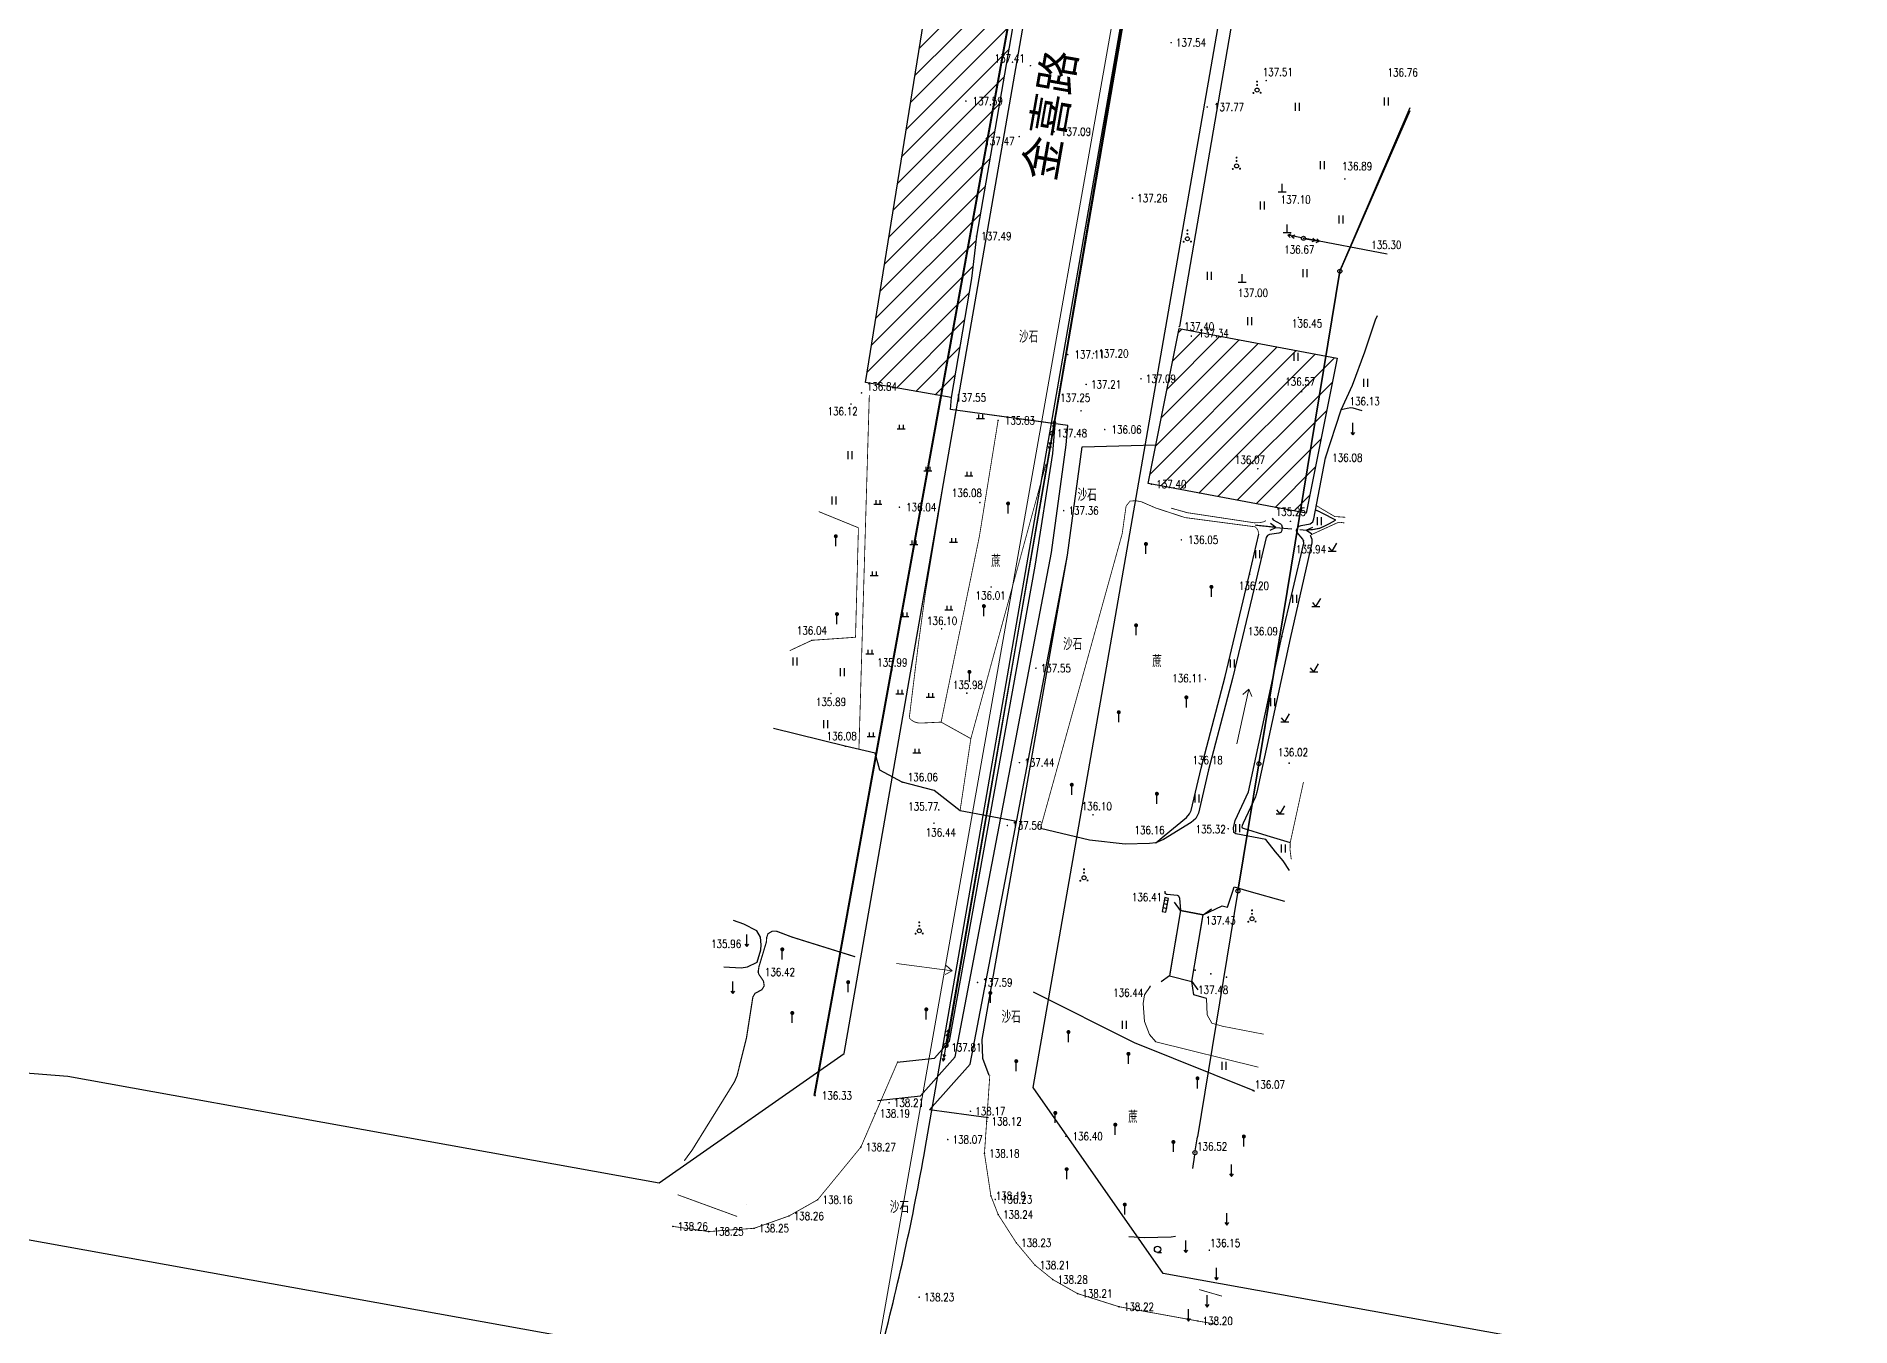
# Model space of a CAD drawing. Extents: x 529262 to 576451, y 2694391 to 2717535.
# Drawn here: x 562092.2 to 562318.9, y 2710448.1 to 2710609.4 of the extents above; entities that cross this region are included whole.
import ezdxf
from ezdxf.enums import TextEntityAlignment as Align
from ezdxf.xclip import XClip

# ---------------------------------------------------------------- set-up
doc = ezdxf.new("R2010")
doc.units = 0
doc.header["$XCLIPFRAME"] = 0
doc.linetypes.add('CONTINOUS', pattern=[0])
doc.linetypes.add('X5', pattern=[3, 2, -1])
doc.layers.add('ASSIST', color=7, linetype='Continuous', plot=False)
for name, color, linetype in [('a红线图', 1, 'Continuous'), ('DLDW', 8, 'Continuous'), ('DLSS', 4, 'Continuous'), ('DMTZ', 8, 'Continuous'), ('GCD', 8, 'Continuous'), ('GXYZ', 8, 'Continuous'), ('JMD', 8, 'Continuous'), ('PP-COM', 7, 'Continuous'), ('RD-中线', 40, 'Continuous'), ('RD-红线', 7, 'Continuous'), ('RD-路名', 7, 'Continuous'), ('ZBTZ', 8, 'Continuous'), ('ZJ', 7, 'Continuous')]:
    doc.layers.add(name, color=color, linetype=linetype)
for name, color, linetype, lineweight in [('SXSS', 5, 'Continuous', 0), ('规划人行道', 130, 'CONTINOUS', 30), ('规划道路红线', 5, 'Continuous', 40)]:
    doc.layers.add(name, color=color, linetype=linetype, lineweight=lineweight)
doc.styles.add('HZ', font='rs.shx', dxfattribs={"width": 0.8, "bigfont": 'hztxt.shx'})
doc.styles.add('黑体', font='simhei.ttf')
doc.linetypes.add('10421', pattern='A,2,[150,AAA.SHX,S=0.5,R=0,X=0,Y=0.5],1e-11', length=2)
doc.linetypes.add('10422', pattern='A,0.75,[150,AAA.SHX,S=0.5,R=0,X=0,Y=0.5],1.5,[177,AAA.SHX,S=1,R=0,X=0,Y=0.4],0.75', length=3)
doc.linetypes.add('1161', pattern='A,0,[149,AAA.SHX,S=0.15,R=0,X=0,Y=0],-1.6', length=1.6)
pattern_1 = [(45, (0, 0), (-1.4142135624, 1.4142135624), [])]

# ---------------------------------------------------------------- blocks, each defined once
blk = doc.blocks.new('A$C19FD0107')
at = {"layer": 'RD-中线', "color": 8}
blk.add_lwpolyline([(-8908.74, 15466.11), (-8808.43, 16020.05, -0.020164), (-8803.17, 16043.65), (-8800.37, 16054.19, 0.021843), (-8794.75, 16079.78), (-8712.6, 16551.51, 0.012582), (-8710.38, 16566.44), (-8701.41, 16616.17, 0.019649), (-8698.14, 16639.51)], format="xyb", dxfattribs=at)
at = {"layer": 'RD-中线', "color": 8, "linetype": 'Continuous'}
blk.add_lwpolyline([(-10449.81, 16346.72), (-9310.39, 16141.18, 0.000025), (-9310.36, 16141.17), (-9264.68, 16132.94, -0.000026), (-9264.65, 16132.93), (-8548.04, 16003.66)], format="xyb", dxfattribs=at)
at = {"layer": 'RD-红线', "color": 8}
blk.add_lwpolyline([(-8804.86, 16091.65), (-8724.42, 16553.57, 0.012873), (-8722.25, 16568.24), (-8720.93, 16575.55)], format="xyb", dxfattribs=at)
for points in [[(-8771.94, 16140.81), (-8741.73, 16314.31)], [(-8781.24, 16087.39), (-8771.94, 16140.81)], [(-8931.91, 16091.2), (-8901.87, 16088.83), (-8827.98, 16075.5), (-8804.86, 16091.65)], [(-8764.99, 16064.14), (-8781.24, 16087.39)], [(-8691.27, 16050.84), (-8764.99, 16064.14)]]:
    blk.add_lwpolyline(points, dxfattribs=at)
blk = doc.blocks.new('GC200')
at = {"linetype": 'Continuous', "const_width": 0.2, "flags": 128}
blk.add_lwpolyline([(-0.1, 0, 1), (0.1, 0, 1)], format="xyb", close=True, dxfattribs=at)
blk = doc.blocks.new('gc170')
at = {"color": 8, "linetype": 'Continuous'}
blk.add_circle((0, 0), 0.5, dxfattribs=at)
blk = doc.blocks.new('gc013a')
at = {"linetype": 'Continuous'}
blk.add_line((0.5, 0), (4, 0), dxfattribs=at)
at = {"linetype": 'Continuous', "flags": 128}
for points in [[(2.31, -0.4), (3, 0), (2.31, 0.4)], [(3.31, -0.4), (4, 0), (3.31, 0.4)]]:
    blk.add_lwpolyline(points, dxfattribs=at)
blk = doc.blocks.new('gc160')
at = {"color": 8, "const_width": 0.25}
for points in [[(0.65, 0.5, 1), (0.9, 0.5, 1)], [(1.58, 3.35, 1), (1.83, 3.35, 1)], [(1.58, 2.48, 1), (1.83, 2.48, 1)], [(2.46, 0.56, 1), (2.71, 0.56, 1)]]:
    blk.add_lwpolyline(points, format="xyb", close=True, dxfattribs=at)
at = {"color": 8}
blk.add_circle((1.71, 1.24), 0.5, dxfattribs=at)
blk = doc.blocks.new('gc121')
at = {"color": 8}
for p, q in [((-0.5, -1), (-0.5, 1)), ((0.5, -1), (0.5, 1))]:
    blk.add_line(p, q, dxfattribs=at)
blk = doc.blocks.new('gc119')
at = {"color": 8}
for p, q in [((-1, 0), (1, 0)), ((-0.5, 1), (-0.5, 0)), ((0.5, 1), (0.5, 0))]:
    blk.add_line(p, q, dxfattribs=at)
blk = doc.blocks.new('gc165')
at = {"color": 8}
blk.add_line((0, 0), (0, 2), dxfattribs=at)
at = {"color": 8, "const_width": 0.5}
blk.add_lwpolyline([(-0.25, 2.5, 1), (0.25, 2.5, 1)], format="xyb", close=True, dxfattribs=at)
blk = doc.blocks.new('gc013c')
at = {"linetype": 'Continuous'}
blk.add_line((0.5, 0), (4, 0), dxfattribs=at)
at = {"linetype": 'Continuous', "const_width": 0.15, "flags": 128}
blk.add_lwpolyline([(3.775, 0, 1), (3.925, 0, 1)], format="xyb", close=True, dxfattribs=at)
blk = doc.blocks.new('gc111')
for p, q in [((-1, 0), (1, 0)), ((0, 0), (0, 2))]:
    blk.add_line(p, q)
blk = doc.blocks.new('gc086')
at = {"color": 8}
for p, q in [((0, 0), (7, 0)), ((7, 0), (6.18, 0.57)), ((7, 0), (6.18, -0.57))]:
    blk.add_line(p, q, dxfattribs=at)
blk = doc.blocks.new('gc123')
at = {"color": 8}
for p, q in [((-1, 0), (1, 0)), ((0, 0), (-0.8, 1)), ((0, 0), (1.2, 2))]:
    blk.add_line(p, q, dxfattribs=at)
blk = doc.blocks.new('gc120')
at = {"color": 8}
for p, q in [((-0.5, 0.6), (0, 0)), ((0, 0), (0, 3)), ((0, 0), (0.5, 0.6))]:
    blk.add_line(p, q, dxfattribs=at)
blk = doc.blocks.new('gc037')
for p, q in [((0, 0), (-1.39, 0.8)), ((-1.39, -0.8), (0, 0))]:
    blk.add_line(p, q)
blk = doc.blocks.new('gc208')
at = {"color": 8}
blk.add_line((0, -0.8), (1, -0.8), dxfattribs=at)
blk.add_circle((0, 0), 0.8, dxfattribs=at)

msp = doc.modelspace()

# ---------------------------------------------------------------- hatches: boundary and pattern name
at = {"linetype": 'Continuous'}
h = msp.add_hatch(dxfattribs=at)
h.set_pattern_fill('ANSI31', color=8, scale=16, style=0)
h.set_pattern_definition(pattern_1)
h.paths.add_polyline_path([(562216.146, 2710692.61), (562228.006, 2710690.538), (562209.658, 2710584.423), (562209.022, 2710579.12), (562206.492, 2710564.238), (562195.787, 2710566.114)])
h = msp.add_hatch(dxfattribs=at)
h.set_pattern_fill('ANSI31', color=8, scale=16, style=0)
h.set_pattern_definition(pattern_1)
h.paths.add_polyline_path([(562250.837, 2710549.793), (562231.103, 2710553.491), (562234.98, 2710572.858), (562254.714, 2710569.161)])

# ---------------------------------------------------------------- linework, layer by layer
at = {"layer": 'ASSIST', "linetype": 'Continuous', "flags": 128}
for points, elevation in [([(562232.412, 2710636.002), (562228.555, 2710615.518), (562219.11, 2710559.777), (562205.916, 2710483.02)], 24.628), ([(562232.412, 2710636.002), (562228.555, 2710615.518), (562219.11, 2710559.777), (562205.916, 2710483.02)], 24.628), ([(562263.795, 2710600.067), (562255.059, 2710580.035), (562244.942, 2710518.463), (562242.329, 2710502.555)], -143.229), ([(562263.795, 2710600.067), (562255.059, 2710580.035), (562244.942, 2710518.463), (562242.329, 2710502.555)], -143.229), ([(562250.514, 2710584.145), (562250.514, 2710584.145)], -143.229), ([(562250.514, 2710584.145), (562250.514, 2710584.145)], -143.229), ([(562255.059, 2710580.035), (562255.059, 2710580.035)], -143.229), ([(562255.059, 2710580.035), (562255.059, 2710580.035)], -143.229), ([(562244.942, 2710518.463), (562244.942, 2710518.463)], -143.229), ([(562244.942, 2710518.463), (562244.942, 2710518.463)], -143.229), ([(562205.84, 2710483.278), (562205.84, 2710483.278)], -143.229), ([(562205.84, 2710483.278), (562205.84, 2710483.278)], -143.229), ([(562236.955, 2710469.847), (562236.955, 2710469.847)], -143.229), ([(562236.955, 2710469.847), (562236.955, 2710469.847)], -143.229)]:
    msp.add_lwpolyline(points, dxfattribs=dict(at, elevation=elevation))
for points, elevation in [([(562233.199, 2710501.744), (562232.871, 2710500.004), (562233.334, 2710499.904), (562233.662, 2710501.644)], -143.229), ([(562233.199, 2710501.744), (562232.871, 2710500.004), (562233.334, 2710499.904), (562233.662, 2710501.644)], -143.229), ([(562235.144, 2710500.12), (562233.764, 2710491.957), (562236.581, 2710491.231), (562237.971, 2710499.58)], -5.809), ([(562235.144, 2710500.12), (562233.764, 2710491.957), (562236.581, 2710491.231), (562237.971, 2710499.58)], -5.809)]:
    msp.add_lwpolyline(points, close=True, dxfattribs=dict(at, elevation=elevation))
at = {"layer": 'a红线图', "color": 8, "lineweight": 0}
msp.add_lwpolyline([(562196.355, 2710440.012), (562297.055, 2711009.449)], dxfattribs=at)
msp.add_lwpolyline([(562196.355, 2710440.012), (562297.055, 2711009.449)], dxfattribs=at)
at = {"layer": 'DLSS', "linetype": 'Continuous'}
for p, q in [((562235.144, 2710500.12, -143.229), (562234.402, 2710501.164, -143.229)), ((562235.144, 2710500.12, -143.229), (562237.971, 2710499.58, -143.229)), ((562237.971, 2710499.58, -143.229), (562239.012, 2710500.325, -143.229)), ((562233.764, 2710491.957, -143.229), (562232.721, 2710491.216, -143.229)), ((562233.764, 2710491.957, -143.229), (562236.581, 2710491.231, -143.229)), ((562236.581, 2710491.231, -143.229), (562237.325, 2710490.19, -143.229))]:
    msp.add_line(p, q, dxfattribs=at)
at = {"layer": 'DLSS', "linetype": 'X5'}
for p, q in [((562235.144, 2710500.12, -143.229), (562233.764, 2710491.957, -143.229)), ((562236.581, 2710491.231, -143.229), (562237.971, 2710499.58, -143.229))]:
    msp.add_line(p, q, dxfattribs=at)
at = {"layer": 'DLSS', "linetype": 'X5', "elevation": -143.229}
msp.add_lwpolyline([(562247.071, 2710548.018), (562250.897, 2710547.674)], dxfattribs=at)
at = {"layer": 'DLSS', "linetype": 'Continuous', "const_width": 0.1, "elevation": 24.628, "flags": 128}
for points in [[(562171.719, 2710460.643), (562176.196, 2710459.996), (562181.869, 2710460.403), (562186.217, 2710461.938), (562189.817, 2710463.976), (562195.213, 2710470.555), (562199.839, 2710481.271)], [(562211.323, 2710479.507), (562210.656, 2710469.762), (562211.46, 2710464.452), (562212.375, 2710462.11), (562214.637, 2710458.585), (562216.969, 2710455.801), (562219.196, 2710453.993), (562222.279, 2710452.245), (562227.468, 2710450.601), (562237.311, 2710448.817), (562239.782, 2710448.377)]]:
    msp.add_lwpolyline(points, dxfattribs=at)
at = {"layer": 'DMTZ', "linetype": '10421', "flags": 128}
for points, elevation in [([(562251.676, 2710548.69), (562251.825, 2710549.1), (562253.272, 2710556.721), (562255.235, 2710562.701), (562256.625, 2710565.791), (562258.167, 2710569.949), (562259.515, 2710573.951), (562259.748, 2710574.504)], -143.229), ([(562246.616, 2710549.171), (562246.718, 2710548.937), (562247.645, 2710548.444), (562247.775, 2710548.315), (562247.841, 2710548.037), (562247.792, 2710547.636), (562247.686, 2710547.389)], -7.134), ([(562232.058, 2710508.595), (562233.11, 2710509.477), (562235.9, 2710511.765), (562236.274, 2710512.213), (562236.484, 2710512.62), (562237.737, 2710517.925), (562240.723, 2710529.374), (562243.789, 2710542.144), (562244.926, 2710547.157)], -6.896), ([(562200.38, 2710516.169), (562197.602, 2710517.673), (562196.987, 2710519.786), (562193.269, 2710520.646), (562184.296, 2710522.877)], -143.229), ([(562248.765, 2710505.122), (562247.961, 2710506.319), (562247.004, 2710507.439), (562245.801, 2710509.013), (562242.044, 2710509.703), (562241.794, 2710509.883)], -143.229), ([(562243.679, 2710502.555), (562248.158, 2710501.289)], -143.229), ([(562182.269, 2710493.672), (562182.7, 2710495.19), (562182.741, 2710495.824), (562182.686, 2710496.774), (562182.204, 2710497.573), (562180.583, 2710498.423), (562179.3, 2710498.89)], -7.169)]:
    msp.add_lwpolyline(points, dxfattribs=dict(at, elevation=elevation))
at = {"layer": 'DMTZ', "linetype": '10421', "elevation": -143.229}
for points in [[(562257.858, 2710562.566), (562256.719, 2710562.896), (562256.418, 2710562.942), (562255.961, 2710562.889), (562255.235, 2710562.701)], [(562178.092, 2710493.085), (562180.261, 2710492.97), (562181.048, 2710493.096), (562182.269, 2710493.672)]]:
    msp.add_lwpolyline(points, dxfattribs=at)
at = {"layer": 'DMTZ', "linetype": '10421', "flags": 128}
for points in [[(562241.794, 2710509.883), (562241.761, 2710510.469), (562241.97, 2710511.389), (562243.627, 2710514.968), (562247.83, 2710534.359), (562250.542, 2710546.035), (562250.527, 2710546.326), (562250.432, 2710546.533), (562249.714, 2710547.363), (562249.625, 2710547.563), (562249.643, 2710547.688), (562249.807, 2710548.003), (562249.978, 2710548.173), (562250.218, 2710548.249), (562251.353, 2710548.462), (562251.676, 2710548.69)], [(562247.686, 2710547.389), (562247.42, 2710547.271), (562246.288, 2710547.123), (562246.026, 2710547.004), (562245.867, 2710546.751), (562244.599, 2710541.462), (562241.649, 2710529.142), (562238.663, 2710517.694), (562237.386, 2710512.286), (562237.046, 2710511.626), (562236.492, 2710511.113), (562233.012, 2710509.004), (562232.058, 2710508.595), (562231.258, 2710508.503), (562228.217, 2710508.406), (562223.786, 2710508.917), (562217.648, 2710510.367), (562217.648, 2710510.367)], [(562214.687, 2710511.25), (562207.608, 2710512.599), (562204.377, 2710515.143), (562200.38, 2710516.169)], [(562242.835, 2710510.465), (562242.979, 2710510.398), (562245.921, 2710509.499), (562248.864, 2710508.627)], [(562233.213, 2710502.555), (562233.207, 2710502.412), (562233.246, 2710502.275), (562233.35, 2710502.18), (562233.465, 2710502.15), (562234.742, 2710502.03), (562234.888, 2710501.962), (562235.019, 2710501.648), (562235.144, 2710500.12)], [(562240.346, 2710500.701), (562241.042, 2710500.556), (562241.678, 2710502.555)], [(562241.678, 2710502.555), (562241.843, 2710503.074), (562243.679, 2710502.555)]]:
    msp.add_lwpolyline(points, dxfattribs=at)
at = {"layer": 'DMTZ', "linetype": '10421', "elevation": -143.229}
msp.add_lwpolyline([(562251.342, 2710546.988), (562251.374, 2710546.944, -0.2162052), (562251.55, 2710546.096), (562248.854, 2710534.133), (562244.679, 2710514.925, -0.0725568), (562244.512, 2710514.337), (562242.968, 2710511.048), (562242.857, 2710510.76), (562242.809, 2710510.595), (562242.835, 2710510.465)], format="xyb", dxfattribs=at)
at = {"layer": 'DMTZ', "linetype": '10422', "elevation": -143.229}
for points in [[(562237.971, 2710499.58), (562240.346, 2710500.701)], [(562238.4, 2710489.142), (562236.804, 2710489.601), (562236.581, 2710491.231)]]:
    msp.add_lwpolyline(points, dxfattribs=at)
at = {"layer": 'DMTZ', "linetype": 'Continuous'}
for p in [(562236.989, 2710492.648, -5.123), (562238.944, 2710492.227, -5.123), (562240.9, 2710491.806, -5.123)]:
    msp.add_point(p, dxfattribs=at)
at = {"layer": 'GXYZ', "linetype": 'Continuous'}
for p, q in [((562228.707, 2710615.37, -143.229), (562219.106, 2710559.441, -143.229)), ((562255.059, 2710580.035), (562263.862, 2710600.492)), ((562263.795, 2710600.067), (562255.859, 2710581.869)), ((562260.958, 2710582.149), (562250.514, 2710584.145)), ((562244.942, 2710518.463, -143.229), (562255.059, 2710580.035, -143.229)), ((562254.735, 2710578.062, -143.229), (562245.266, 2710520.437, -143.229)), ((562218.771, 2710557.806, 24.628), (562206.255, 2710484.991, 24.628)), ((562219.106, 2710559.441, -143.229), (562209.198, 2710502.555, -143.229)), ((562242.329, 2710502.555, -143.229), (562244.942, 2710518.463, -143.229)), ((562244.618, 2710516.49, -143.229), (562242.653, 2710504.529, -143.229)), ((562209.198, 2710502.555, -143.229), (562206.183, 2710485.249, -143.229)), ((562242.329, 2710502.555, -143.229), (562237.279, 2710471.821, -143.229))]:
    msp.add_line(p, q, dxfattribs=at)
at = {"layer": 'JMD', "linetype": 'Continuous'}
for p, q in [((562233.199, 2710501.744, -143.229), (562232.871, 2710500.004, -143.229)), ((562233.056, 2710500.987, -143.229), (562233.519, 2710500.887, -143.229)), ((562233.149, 2710501.478, -143.229), (562233.612, 2710501.378, -143.229)), ((562233.334, 2710499.904, -143.229), (562233.662, 2710501.644, -143.229)), ((562232.871, 2710500.004, -143.229), (562233.334, 2710499.904, -143.229)), ((562232.964, 2710500.496, -143.229), (562233.427, 2710500.396, -143.229))]:
    msp.add_line(p, q, dxfattribs=at)
at = {"layer": 'JMD', "linetype": 'Continuous', "elevation": 24.628, "flags": 128}
msp.add_lwpolyline([(562216.146, 2710692.61), (562228.006, 2710690.538), (562209.658, 2710584.423), (562209.022, 2710579.12), (562206.492, 2710564.238), (562195.787, 2710566.114)], close=True, dxfattribs=at)
at = {"layer": 'JMD', "linetype": 'Continuous', "flags": 128}
msp.add_lwpolyline([(562250.837, 2710549.793), (562231.103, 2710553.491), (562234.98, 2710572.858), (562254.714, 2710569.161)], close=True, dxfattribs=at)
at = {"layer": 'JMD', "linetype": 'Continuous', "elevation": -143.229, "flags": 128}
msp.add_lwpolyline([(562180.983, 2710463.359), (562180.983, 2710463.359)], dxfattribs=at)
at = {"layer": 'SXSS', "color": 8, "linetype": 'Continuous', "const_width": 0.15, "flags": 128}
for points, elevation in [([(562254.553, 2710548.922), (562253.631, 2710548.414), (562252.582, 2710547.911), (562251.751, 2710547.747), (562250.897, 2710547.674)], -7.269), ([(562252.023, 2710550.185), (562252.486, 2710549.994), (562253.331, 2710549.558), (562253.821, 2710549.3), (562254.553, 2710548.922)], -7.269), ([(562247.071, 2710548.018), (562244.476, 2710548.296)], -7.119), ([(562173.145, 2710468.849), (562174.07, 2710470.089), (562179.421, 2710478.716), (562179.743, 2710479.465), (562180.924, 2710484.236), (562181.719, 2710489.317), (562182.002, 2710489.783), (562182.823, 2710490.209), (562183.133, 2710490.691), (562183.045, 2710491.298), (562182.476, 2710492.135), (562182.378, 2710492.435), (562182.476, 2710493.098), (562183.409, 2710496.2), (562183.44, 2710496.747), (562183.611, 2710497.227), (562184.143, 2710497.542), (562184.65, 2710497.547), (562186.616, 2710496.802), (562194.498, 2710494.343)], -6.214)]:
    msp.add_lwpolyline(points, dxfattribs=dict(at, elevation=elevation))
at = {"layer": 'SXSS', "color": 8, "linetype": '10421', "elevation": -6.565, "flags": 128}
for points in [[(562231.352, 2710490.627), (562230.669, 2710489.6), (562230.503, 2710488.481), (562230.669, 2710486.264), (562231.27, 2710484.606), (562232.088, 2710483.701), (562244.874, 2710480.542)], [(562245.527, 2710484.665), (562240.356, 2710485.648), (562239.081, 2710486.048), (562238.484, 2710487.092), (562238.4, 2710489.142)]]:
    msp.add_lwpolyline(points, dxfattribs=at)
at = {"layer": 'ZBTZ', "linetype": '1161', "flags": 128}
msp.add_lwpolyline([(562235.049, 2710573.119), (562241.882, 2710612.845)], dxfattribs=at)
at = {"layer": 'ZBTZ', "linetype": 'Continuous', "const_width": 0.1, "elevation": -143.229}
for points in [[(562196.267, 2710564.561), (562194.97, 2710520.253)], [(562207.032, 2710562.452), (562205.995, 2710556.203), (562203.239, 2710539.59), (562202.35, 2710533.057), (562201.259, 2710524.189), (562201.482, 2710523.959), (562201.884, 2710523.709), (562202.328, 2710523.578), (562202.765, 2710523.553), (562205.237, 2710523.673), (562208.955, 2710521.609)], [(562205.237, 2710523.673), (562210.025, 2710546.906), (562212.359, 2710561.381)], [(562207.608, 2710512.599), (562208.955, 2710521.609), (562214.279, 2710541.068), (562218.344, 2710555.951)], [(562217.648, 2710510.367), (562227.864, 2710547.218), (562228.34, 2710550.617), (562228.478, 2710550.836), (562228.855, 2710551.298), (562229.525, 2710551.349), (562230.246, 2710551.221), (562232.079, 2710550.425), (562235.723, 2710549.237), (562244.482, 2710548.08), (562244.673, 2710547.887), (562244.833, 2710547.618), (562244.926, 2710547.157)], [(562252.135, 2710550.734), (562252.684, 2710550.395), (562254.422, 2710549.367), (562255.754, 2710549.275)], [(562189.943, 2710549.988), (562194.907, 2710547.966), (562194.544, 2710534.278), (562189.092, 2710533.898), (562186.322, 2710532.603)], [(562233.971, 2710550.419), (562236.001, 2710549.849), (562244.367, 2710548.585), (562245.019, 2710548.603), (562245.485, 2710548.692), (562245.828, 2710548.848)], [(562251.342, 2710546.988), (562251.582, 2710547.14), (562254.701, 2710548.567), (562255.077, 2710548.65), (562255.642, 2710548.563)]]:
    msp.add_lwpolyline(points, dxfattribs=at)
at = {"layer": 'ZBTZ', "linetype": 'Continuous', "const_width": 0.1, "flags": 128}
for points, elevation in [([(562248.864, 2710508.627), (562250.517, 2710516.191)], -6.984), ([(562248.864, 2710508.627), (562248.838, 2710507.696), (562248.989, 2710506.537)], -6.984), ([(562179.745, 2710461.884), (562172.314, 2710464.601)], -6.467), ([(562237.475, 2710452.748), (562240.343, 2710451.921)], -6.702)]:
    msp.add_lwpolyline(points, dxfattribs=dict(at, elevation=elevation))
at = {"layer": 'ZBTZ', "linetype": '1161', "elevation": -143.229}
msp.add_lwpolyline([(562244.393, 2710477.501), (562244.222, 2710477.614), (562229.402, 2710483.593), (562216.794, 2710489.899)], dxfattribs=at)
at = {"layer": 'ZBTZ', "linetype": '1161', "elevation": -143.229, "flags": 128}
msp.add_lwpolyline([(562228.705, 2710459.37), (562230.656, 2710459.246), (562233.979, 2710459.32), (562234.539, 2710459.413)], dxfattribs=at)
at = {"layer": '规划人行道', "linetype": 'Continuous', "flags": 128}
for points in [[(562197.308, 2710476.385), (562202.661, 2710476.954), (562206.988, 2710481.819), (562219.048, 2710544.857), (562220.863, 2710558.314), (562221.077, 2710560.767), (562206.403, 2710562.759), (562206.542, 2710564.238)], [(562199.734, 2710481.185), (562204.42, 2710481.681), (562206.272, 2710483.787), (562217.011, 2710543.166), (562219.198, 2710557.235), (562219.484, 2710560.949), (562206.403, 2710562.759), (562206.542, 2710564.238)], [(562199.734, 2710481.185), (562204.42, 2710481.681), (562206.272, 2710483.787), (562217.011, 2710543.166), (562219.198, 2710557.235), (562219.484, 2710560.949), (562206.403, 2710562.759), (562206.542, 2710564.238)], [(562211.155, 2710474.226), (562203.783, 2710475.207), (562208.849, 2710480.902), (562221.023, 2710544.535), (562222.852, 2710558.093), (562232.027, 2710558.333)], [(562211.229, 2710479.513), (562210.461, 2710481.613), (562210.361, 2710484.014), (562221.023, 2710544.535), (562222.852, 2710558.093), (562232.027, 2710558.333)], [(562211.229, 2710479.513), (562210.461, 2710481.613), (562210.361, 2710484.014), (562221.023, 2710544.535), (562222.852, 2710558.093), (562232.027, 2710558.333)]]:
    msp.add_lwpolyline(points, dxfattribs=at)
at = {"layer": '规划道路红线'}
msp.add_line((562189.418, 2710477.016), (562277.788, 2710965.032), dxfattribs=at)
msp.add_line((562189.418, 2710477.016), (562277.788, 2710965.032), dxfattribs=at)
msp.add_line((562189.418, 2710477.016), (562277.788, 2710965.032), dxfattribs=at)

# ---------------------------------------------------------------- block references
at = {"layer": 'DLDW', "linetype": 'Continuous', "xscale": 0.5, "yscale": 0.5, "zscale": 0.5}
for p in [(562247.858, 2710589.945, -143.229), (562248.46, 2710584.871, -143.229), (562242.856, 2710578.642, -143.229)]:
    msp.add_blockref('gc111', p, dxfattribs=at)
at = {"layer": 'DLSS', "linetype": 'Continuous', "xscale": 0.5000000000425954, "yscale": 0.5000000000425954, "zscale": 0.5000000000425954}
for p, rotation in [((562247.071, 2710548.018, -7.119), 354.8622861866551), ((562250.897, 2710547.674, -7.106), 174.862286186655)]:
    msp.add_blockref('gc037', p, dxfattribs=dict(at, rotation=rotation))
at = {"layer": 'GCD', "linetype": 'Continuous'}
ref = msp.add_blockref('GC200', (562233.983, 2710608.599, 137.54), dxfattribs=dict(at, xscale=0.5, yscale=0.5, zscale=0.5))
ref.add_attrib('height', '137.54', dxfattribs={"linetype": 'Continuous', "height": 1, "style": 'HZ', "width": 0.8}).set_placement((562234.583, 2710608.599, 137.54), align=Align.MIDDLE_LEFT)
at = {"layer": 'GCD', "linetype": 'Continuous', "xscale": 0.5, "yscale": 0.5}
for p in [(562216.405, 2710605.719, 137.41), (562245.858, 2710603.856, 137.51), (562208.336, 2710601.296, 137.588), (562238.493, 2710600.556, 137.765), (562214.994, 2710596.856, 137.467), (562255.687, 2710591.568, 136.894), (562247.858, 2710589.945, 137.103), (562250.514, 2710584.145, 136.669), (562242.856, 2710578.642, 137.003), (562249.875, 2710574.244, 136.451), (562236.504, 2710571.925, 137.338), (562221.059, 2710569.618, 137.112), (562195.296, 2710564.824, 136.844), (562250.284, 2710564.972, 136.567), (562222.721, 2710562.586, 137.252), (562212.359, 2710561.381, 135.833), (562244.807, 2710555.344, 136.066), (562253.272, 2710556.721, 136.08), (562210.085, 2710551.119, 136.075), (562200.026, 2710550.531, 136.038), (562235.255, 2710546.455, 136.047), (562250.527, 2710546.326, 135.935), (562243.789, 2710542.144, 136.197), (562211.492, 2710540.562, 136.012), (562189.092, 2710533.898, 136.041), (562247.83, 2710534.359, 136.089), (562191.479, 2710527.248, 135.888), (562208.448, 2710527.288, 135.983), (562193.269, 2710520.646, 136.081), (562200.38, 2710516.169, 136.06), (562204.346, 2710511.035, 136.439), (562232.058, 2710508.595, 136.163), (562233.246, 2710502.275, 136.41), (562237.971, 2710499.58, 137.431), (562182.378, 2710492.435, 136.421), (562231.352, 2710490.627, 136.436), (562236.581, 2710491.231, 137.48), (562244.222, 2710477.614, 136.071), (562236.955, 2710469.847, 136.52)]:
    msp.add_blockref('GC200', p, dxfattribs=at)
at = {"layer": 'GCD', "linetype": 'Continuous', "xscale": 0.5, "yscale": 0.5, "zscale": 0.5}
for p in [(562219.366, 2710597.468, 137.093), (562193.978, 2710563.425, 136.121), (562225.684, 2710560.237, 136.06), (562248.89, 2710548.766, 135.251), (562205.305, 2710535.336, 136.098), (562199.081, 2710530.165, 135.993), (562238.255, 2710529.01, 136.108), (562238.663, 2710517.694, 136.184), (562248.733, 2710518.544, 136.024), (562204.945, 2710512.704, 135.772), (562224.22, 2710512.094, 136.099), (562241.109, 2710510.345, 135.323), (562189.49, 2710476.984, 136.326), (562220.825, 2710471.902, 136.403), (562212.005, 2710464.014, 136.231), (562238.751, 2710457.662, 136.153)]:
    msp.add_blockref('GC200', p, dxfattribs=at)
at = {"layer": 'GCD', "linetype": 'Continuous'}
ref = msp.add_blockref('GC200', (562229.152, 2710589.163, 137.263), dxfattribs=dict(at, xscale=0.5, yscale=0.5, zscale=0.5))
ref.add_attrib('height', '137.26', dxfattribs={"linetype": 'Continuous', "height": 1, "style": 'HZ', "width": 0.8}).set_placement((562229.752, 2710589.163, 137.263), align=Align.MIDDLE_LEFT)
ref = msp.add_blockref('GC200', (562209.658, 2710584.423, 137.492), dxfattribs=dict(at, xscale=0.5, yscale=0.5, zscale=0.5))
ref.add_attrib('height', '137.49', dxfattribs={"linetype": 'Continuous', "height": 1, "style": 'HZ', "width": 0.8}).set_placement((562210.258, 2710584.423, 137.492), align=Align.MIDDLE_LEFT)
ref = msp.add_blockref('GC200', (562234.999, 2710573.119, 137.396), dxfattribs=dict(at, xscale=0.5, yscale=0.5, zscale=0.5))
ref.add_attrib('height', '137.40', dxfattribs={"linetype": 'Continuous', "height": 1, "style": 'HZ', "width": 0.8}).set_placement((562235.599, 2710573.119, 137.396), align=Align.MIDDLE_LEFT)
ref = msp.add_blockref('GC200', (562224.291, 2710569.748, 137.195), dxfattribs=dict(at, xscale=0.5, yscale=0.5, zscale=0.5))
ref.add_attrib('height', '137.20', dxfattribs={"linetype": 'Continuous', "height": 1, "style": 'HZ', "width": 0.8}).set_placement((562224.891, 2710569.748, 137.195), align=Align.MIDDLE_LEFT)
ref = msp.add_blockref('GC200', (562230.214, 2710566.592, 137.089), dxfattribs=dict(at, xscale=0.5, yscale=0.5, zscale=0.5))
ref.add_attrib('height', '137.09', dxfattribs={"linetype": 'Continuous', "height": 1, "style": 'HZ', "width": 0.8}).set_placement((562230.814, 2710566.592, 137.089), align=Align.MIDDLE_LEFT)
ref = msp.add_blockref('GC200', (562206.492, 2710564.238, 137.55), dxfattribs=dict(at, xscale=0.5, yscale=0.5, zscale=0.5))
ref.add_attrib('height', '137.55', dxfattribs={"linetype": 'Continuous', "height": 1, "style": 'HZ', "width": 0.8}).set_placement((562207.092, 2710564.238, 137.55), align=Align.MIDDLE_LEFT)
ref = msp.add_blockref('GC200', (562223.365, 2710565.882, 137.21), dxfattribs=dict(at, xscale=0.5, yscale=0.5, zscale=0.5))
ref.add_attrib('height', '137.21', dxfattribs={"linetype": 'Continuous', "height": 1, "style": 'HZ', "width": 0.8}).set_placement((562223.965, 2710565.882, 137.21), align=Align.MIDDLE_LEFT)
ref = msp.add_blockref('GC200', (562219.11, 2710559.777, 137.482), dxfattribs=dict(at, xscale=0.5, yscale=0.5, zscale=0.5))
ref.add_attrib('height', '137.48', dxfattribs={"linetype": 'Continuous', "height": 1, "style": 'HZ', "width": 0.8}).set_placement((562219.71, 2710559.777, 137.482), align=Align.MIDDLE_LEFT)
ref = msp.add_blockref('GC200', (562231.526, 2710553.408, 137.4), dxfattribs=dict(at, xscale=0.5, yscale=0.5, zscale=0.5))
ref.add_attrib('height', '137.40', dxfattribs={"linetype": 'Continuous', "height": 1, "style": 'HZ', "width": 0.8}).set_placement((562232.126, 2710553.408, 137.4), align=Align.MIDDLE_LEFT)
ref = msp.add_blockref('GC200', (562220.556, 2710550.108, 137.358), dxfattribs=dict(at, xscale=0.5, yscale=0.5, zscale=0.5))
ref.add_attrib('height', '137.36', dxfattribs={"linetype": 'Continuous', "height": 1, "style": 'HZ', "width": 0.8}).set_placement((562221.156, 2710550.108, 137.358), align=Align.MIDDLE_LEFT)
ref = msp.add_blockref('GC200', (562217.087, 2710530.411, 137.548), dxfattribs=dict(at, xscale=0.5, yscale=0.5, zscale=0.5))
ref.add_attrib('height', '137.55', dxfattribs={"linetype": 'Continuous', "height": 1, "style": 'HZ', "width": 0.8}).set_placement((562217.687, 2710530.411, 137.548), align=Align.MIDDLE_LEFT)
ref = msp.add_blockref('GC200', (562215.026, 2710518.608, 137.443), dxfattribs=dict(at, xscale=0.5, yscale=0.5, zscale=0.5))
ref.add_attrib('height', '137.44', dxfattribs={"linetype": 'Continuous', "height": 1, "style": 'HZ', "width": 0.8}).set_placement((562215.626, 2710518.608, 137.443), align=Align.MIDDLE_LEFT)
ref = msp.add_blockref('GC200', (562213.515, 2710510.749, 137.561), dxfattribs=dict(at, xscale=0.5, yscale=0.5, zscale=0.5))
ref.add_attrib('height', '137.56', dxfattribs={"linetype": 'Continuous', "height": 1, "style": 'HZ', "width": 0.8}).set_placement((562214.115, 2710510.749, 137.561), align=Align.MIDDLE_LEFT)
ref = msp.add_blockref('GC200', (562209.795, 2710491.134, 137.587), dxfattribs=dict(at, xscale=0.5, yscale=0.5, zscale=0.5))
ref.add_attrib('height', '137.59', dxfattribs={"linetype": 'Continuous', "height": 1, "style": 'HZ', "width": 0.8}).set_placement((562210.395, 2710491.134, 137.587), align=Align.MIDDLE_LEFT)
ref = msp.add_blockref('GC200', (562205.916, 2710483.02, 137.806), dxfattribs=dict(at, xscale=0.5, yscale=0.5, zscale=0.5))
ref.add_attrib('height', '137.81', dxfattribs={"linetype": 'Continuous', "height": 1, "style": 'HZ', "width": 0.8}).set_placement((562206.516, 2710483.02, 137.806), align=Align.MIDDLE_LEFT)
ref = msp.add_blockref('GC200', (562198.734, 2710476.093, 138.207), dxfattribs=dict(at, xscale=0.5, yscale=0.5, zscale=0.5))
ref.add_attrib('height', '138.21', dxfattribs={"linetype": 'Continuous', "height": 1, "style": 'HZ', "width": 0.8}).set_placement((562199.334, 2710476.093, 138.207), align=Align.MIDDLE_LEFT)
ref = msp.add_blockref('GC200', (562196.984, 2710474.756, 138.19), dxfattribs=dict(at, xscale=0.5, yscale=0.5, zscale=0.5))
ref.add_attrib('height', '138.19', dxfattribs={"linetype": 'Continuous', "height": 1, "style": 'HZ', "width": 0.8}).set_placement((562197.584, 2710474.756, 138.19), align=Align.MIDDLE_LEFT)
ref = msp.add_blockref('GC200', (562208.902, 2710475.028, 138.169), dxfattribs=dict(at, xscale=0.5, yscale=0.5, zscale=0.5))
ref.add_attrib('height', '138.17', dxfattribs={"linetype": 'Continuous', "height": 1, "style": 'HZ', "width": 0.8}).set_placement((562209.502, 2710475.028, 138.169), align=Align.MIDDLE_LEFT)
ref = msp.add_blockref('GC200', (562210.941, 2710473.771, 138.117), dxfattribs=dict(at, xscale=0.5, yscale=0.5, zscale=0.5))
ref.add_attrib('height', '138.12', dxfattribs={"linetype": 'Continuous', "height": 1, "style": 'HZ', "width": 0.8}).set_placement((562211.541, 2710473.771, 138.117), align=Align.MIDDLE_LEFT)
ref = msp.add_blockref('GC200', (562206.071, 2710471.498, 138.071), dxfattribs=dict(at, xscale=0.5, yscale=0.5, zscale=0.5))
ref.add_attrib('height', '138.07', dxfattribs={"linetype": 'Continuous', "height": 1, "style": 'HZ', "width": 0.8}).set_placement((562206.671, 2710471.498, 138.071), align=Align.MIDDLE_LEFT)
ref = msp.add_blockref('GC200', (562195.213, 2710470.555, 138.273), dxfattribs=dict(at, xscale=0.5, yscale=0.5, zscale=0.5))
ref.add_attrib('height', '138.27', dxfattribs={"linetype": 'Continuous', "height": 1, "style": 'HZ', "width": 0.8}).set_placement((562195.813, 2710470.555, 138.273), align=Align.MIDDLE_LEFT)
ref = msp.add_blockref('GC200', (562210.656, 2710469.762, 138.18), dxfattribs=dict(at, xscale=0.5, yscale=0.5, zscale=0.5))
ref.add_attrib('height', '138.18', dxfattribs={"linetype": 'Continuous', "height": 1, "style": 'HZ', "width": 0.8}).set_placement((562211.256, 2710469.762, 138.18), align=Align.MIDDLE_LEFT)
ref = msp.add_blockref('GC200', (562211.46, 2710464.452, 138.187), dxfattribs=dict(at, xscale=0.5, yscale=0.5, zscale=0.5))
ref.add_attrib('height', '138.19', dxfattribs={"linetype": 'Continuous', "height": 1, "style": 'HZ', "width": 0.8}).set_placement((562212.06, 2710464.452, 138.187), align=Align.MIDDLE_LEFT)
ref = msp.add_blockref('GC200', (562186.217, 2710461.938, 138.26), dxfattribs=dict(at, xscale=0.5, yscale=0.5, zscale=0.5))
ref.add_attrib('height', '138.26', dxfattribs={"linetype": 'Continuous', "height": 1, "style": 'HZ', "width": 0.8}).set_placement((562186.817, 2710461.938, 138.26), align=Align.MIDDLE_LEFT)
ref = msp.add_blockref('GC200', (562189.817, 2710463.976, 138.155), dxfattribs=dict(at, xscale=0.5, yscale=0.5, zscale=0.5))
ref.add_attrib('height', '138.16', dxfattribs={"linetype": 'Continuous', "height": 1, "style": 'HZ', "width": 0.8}).set_placement((562190.417, 2710463.976, 138.155), align=Align.MIDDLE_LEFT)
ref = msp.add_blockref('GC200', (562212.375, 2710462.11, 138.237), dxfattribs=dict(at, xscale=0.5, yscale=0.5, zscale=0.5))
ref.add_attrib('height', '138.24', dxfattribs={"linetype": 'Continuous', "height": 1, "style": 'HZ', "width": 0.8}).set_placement((562212.975, 2710462.11, 138.237), align=Align.MIDDLE_LEFT)
ref = msp.add_blockref('GC200', (562171.719, 2710460.643, 138.264), dxfattribs=dict(at, xscale=0.5, yscale=0.5, zscale=0.5))
ref.add_attrib('height', '138.26', dxfattribs={"linetype": 'Continuous', "height": 1, "style": 'HZ', "width": 0.8}).set_placement((562172.319, 2710460.643, 138.264), align=Align.MIDDLE_LEFT)
ref = msp.add_blockref('GC200', (562176.196, 2710459.996, 138.252), dxfattribs=dict(at, xscale=0.5, yscale=0.5, zscale=0.5))
ref.add_attrib('height', '138.25', dxfattribs={"linetype": 'Continuous', "height": 1, "style": 'HZ', "width": 0.8}).set_placement((562176.796, 2710459.996, 138.252), align=Align.MIDDLE_LEFT)
ref = msp.add_blockref('GC200', (562181.869, 2710460.403, 138.253), dxfattribs=dict(at, xscale=0.5, yscale=0.5, zscale=0.5))
ref.add_attrib('height', '138.25', dxfattribs={"linetype": 'Continuous', "height": 1, "style": 'HZ', "width": 0.8}).set_placement((562182.469, 2710460.403, 138.253), align=Align.MIDDLE_LEFT)
ref = msp.add_blockref('GC200', (562214.637, 2710458.585, 138.23), dxfattribs=dict(at, xscale=0.5, yscale=0.5, zscale=0.5))
ref.add_attrib('height', '138.23', dxfattribs={"linetype": 'Continuous', "height": 1, "style": 'HZ', "width": 0.8}).set_placement((562215.237, 2710458.585, 138.23), align=Align.MIDDLE_LEFT)
ref = msp.add_blockref('GC200', (562216.969, 2710455.801, 138.211), dxfattribs=dict(at, xscale=0.5, yscale=0.5, zscale=0.5))
ref.add_attrib('height', '138.21', dxfattribs={"linetype": 'Continuous', "height": 1, "style": 'HZ', "width": 0.8}).set_placement((562217.569, 2710455.801, 138.211), align=Align.MIDDLE_LEFT)
ref = msp.add_blockref('GC200', (562219.196, 2710453.993, 138.282), dxfattribs=dict(at, xscale=0.5, yscale=0.5, zscale=0.5))
ref.add_attrib('height', '138.28', dxfattribs={"linetype": 'Continuous', "height": 1, "style": 'HZ', "width": 0.8}).set_placement((562219.796, 2710453.993, 138.282), align=Align.MIDDLE_LEFT)
ref = msp.add_blockref('GC200', (562202.504, 2710451.793, 138.229), dxfattribs=dict(at, xscale=0.5, yscale=0.5, zscale=0.5))
ref.add_attrib('height', '138.23', dxfattribs={"linetype": 'Continuous', "height": 1, "style": 'HZ', "width": 0.8}).set_placement((562203.104, 2710451.793, 138.229), align=Align.MIDDLE_LEFT)
ref = msp.add_blockref('GC200', (562222.279, 2710452.245, 138.206), dxfattribs=dict(at, xscale=0.5, yscale=0.5, zscale=0.5))
ref.add_attrib('height', '138.21', dxfattribs={"linetype": 'Continuous', "height": 1, "style": 'HZ', "width": 0.8}).set_placement((562222.879, 2710452.245, 138.206), align=Align.MIDDLE_LEFT)
ref = msp.add_blockref('GC200', (562227.468, 2710450.601, 138.22), dxfattribs=dict(at, xscale=0.5, yscale=0.5, zscale=0.5))
ref.add_attrib('height', '138.22', dxfattribs={"linetype": 'Continuous', "height": 1, "style": 'HZ', "width": 0.8}).set_placement((562228.068, 2710450.601, 138.22), align=Align.MIDDLE_LEFT)
ref = msp.add_blockref('GC200', (562237.311, 2710448.817, 138.199), dxfattribs=dict(at, xscale=0.5, yscale=0.5, zscale=0.5))
ref.add_attrib('height', '138.20', dxfattribs={"linetype": 'Continuous', "height": 1, "style": 'HZ', "width": 0.8}).set_placement((562237.911, 2710448.817, 138.199), align=Align.MIDDLE_LEFT)
at = {"layer": 'GXYZ', "linetype": 'Continuous'}
for name, p, xscale, yscale, zscale, rotation in [('gc013a', (562250.514, 2710584.145, -143.229), 0.499999999963082, 0.499999999963082, 0.499999999963082, 169.2600822901834), ('gc013a', (562250.514, 2710584.145, -143.229), 0.500000000013958, 0.500000000013958, 0.500000000013958, 349.1784015414128), ('gc013c', (562255.059, 2710580.035, -143.229), 0.5000000001178577, 0.5000000001178577, 0.5000000001178577, 66.43820689848431), ('gc013c', (562255.059, 2710580.035, -143.229), 0.5000000001178577, 0.5000000001178577, 0.5000000001178577, 66.43820689848431), ('gc013c', (562255.059, 2710580.035, -143.229), 0.4999999998439927, 0.4999999998439927, 0.4999999998439927, 260.6690106106765), ('gc013c', (562255.059, 2710580.035, -143.229), 0.4999999998439927, 0.4999999998439927, 0.4999999998439927, 260.6690106106765), ('gc013a', (562219.106, 2710559.441, -143.229), 0.5000000001581658, 0.5000000001581658, 0.5000000001581658, 80.25931387979769), ('gc013c', (562244.942, 2710518.463, -143.229), 0.4999999998439927, 0.4999999998439927, 0.4999999998439927, 80.66901061067654), ('gc013c', (562244.942, 2710518.463, -143.229), 0.4999999998439927, 0.4999999998439927, 0.4999999998439927, 80.66901061067654), ('gc013c', (562244.942, 2710518.463, -143.229), 0.4999999998955494, 0.4999999998955494, 0.4999999998955494, 260.6703619913497), ('gc013c', (562244.942, 2710518.463, -143.229), 0.4999999998955494, 0.4999999998955494, 0.4999999998955494, 260.6703619913497), ('gc013c', (562242.329, 2710502.555, -143.229), 0.4999999998955494, 0.4999999998955494, 0.4999999998955494, 80.6703619913497), ('gc013a', (562205.84, 2710483.278, -143.229), 0.4999999999935312, 0.4999999999935312, 0.4999999999935312, 80.11939937382296), ('gc013a', (562205.84, 2710483.278, -143.229), 0.5000000001743802, 0.5000000001743802, 0.5000000001743802, 260.3332619513492), ('gc013c', (562236.955, 2710469.847, -143.229), 0.4999999998955494, 0.4999999998955494, 0.4999999998955494, 80.6703619913497), ('gc013c', (562236.955, 2710469.847, -143.229), 0.4999999998955494, 0.4999999998955494, 0.4999999998955494, 80.6703619913497), ('gc013c', (562236.955, 2710469.847, -143.229), 0.5000000000548226, 0.5000000000548226, 0.5000000000548226, 260.6458621121096), ('gc013c', (562236.955, 2710469.847, -143.229), 0.5000000000548226, 0.5000000000548226, 0.5000000000548226, 260.6458621121096)]:
    msp.add_blockref(name, p, dxfattribs=dict(at, xscale=xscale, yscale=yscale, zscale=zscale, rotation=rotation))
at = {"layer": 'GXYZ', "linetype": 'Continuous', "xscale": 0.5, "yscale": 0.5, "zscale": 0.5}
for p in [(562250.514, 2710584.145, -143.229), (562255.059, 2710580.035, -143.229), (562255.059, 2710580.035, -143.229), (562244.942, 2710518.463, -143.229), (562244.942, 2710518.463, -143.229), (562242.329, 2710502.555, -143.229), (562205.84, 2710483.278, -143.229), (562236.955, 2710469.847, -143.229), (562236.955, 2710469.847, -143.229)]:
    msp.add_blockref('gc170', p, dxfattribs=at)
at = {"layer": 'GXYZ', "linetype": 'Continuous', "xscale": 0.5, "yscale": 0.5}
msp.add_blockref('gc170', (562219.11, 2710559.777, 24.628), dxfattribs=at)
at = {"layer": 'GXYZ', "linetype": 'Continuous', "xscale": 0.5000000000961701, "yscale": 0.5000000000961701, "rotation": 260.2465668055896}
msp.add_blockref('gc013a', (562219.11, 2710559.777, 24.628), dxfattribs=at)
at = {"layer": 'PP-COM'}
ref = msp.add_blockref('A$C19FD0107', (570997.993, 2694390.603), dxfattribs=at)
XClip(ref).set_block_clipping_path([(-9366.4383134884, 14428.6043910822), (-3328.4480743363, 17452.7484863754)])
at = {"layer": 'SXSS', "color": 8, "linetype": 'Continuous'}
for p, rotation in [((562242.177, 2710520.963, -143.229), 77.56375451799347), ((562199.682, 2710493.485, -143.229), 352.4410820591435)]:
    msp.add_blockref('gc086', p, dxfattribs=dict(at, rotation=rotation))
at = {"layer": 'ZBTZ', "linetype": 'Continuous', "xscale": 0.5, "yscale": 0.5}
for name, p in [('gc160', (562243.872, 2710602.061, -143.229)), ('gc121', (562249.759, 2710600.567, -143.229)), ('gc121', (562260.894, 2710601.229, -143.229)), ('gc160', (562241.299, 2710592.563, -143.229)), ('gc121', (562252.889, 2710593.285, -143.229)), ('gc121', (562245.413, 2710588.239, -143.229)), ('gc121', (562255.236, 2710586.485, -143.229)), ('gc160', (562235.163, 2710583.46, -143.229)), ('gc121', (562250.722, 2710579.805, -143.229)), ('gc121', (562238.782, 2710579.455, -143.229)), ('gc121', (562243.819, 2710573.79, -143.229)), ('gc121', (562249.597, 2710569.336, -143.229)), ('gc121', (562258.288, 2710566.076, -143.229)), ('gc119', (562210.154, 2710561.618, -143.229)), ('gc119', (562200.236, 2710560.34, -143.229)), ('gc120', (562256.674, 2710559.566, -143.229)), ('gc121', (562193.865, 2710557.025, -143.229)), ('gc119', (562203.559, 2710555.062, -143.229)), ('gc119', (562208.719, 2710554.442, -143.229)), ('gc121', (562191.874, 2710551.364, -143.229)), ('gc119', (562197.352, 2710550.908, -143.229)), ('gc165', (562213.608, 2710549.749, -143.229)), ('gc121', (562252.516, 2710548.806, -143.229)), ('gc165', (562192.083, 2710545.651, -143.229)), ('gc119', (562201.848, 2710545.875, -143.229)), ('gc119', (562206.779, 2710546.179, -143.229)), ('gc165', (562230.83, 2710544.687, -143.229)), ('gc121', (562244.82, 2710544.656, -143.229)), ('gc123', (562254.092, 2710545.041, -143.229)), ('gc119', (562196.863, 2710542.014, -143.229)), ('gc165', (562239.015, 2710539.325, -143.229)), ('gc121', (562249.422, 2710539.083, -143.229)), ('gc165', (562192.227, 2710535.922, -143.229)), ('gc119', (562200.716, 2710536.878, -143.229)), ('gc119', (562206.222, 2710537.707, -143.229)), ('gc165', (562210.582, 2710536.922, -143.229)), ('gc123', (562252.076, 2710538.124, -143.229)), ('gc165', (562229.604, 2710534.523, -143.229)), ('gc119', (562196.351, 2710532.194, -143.229)), ('gc121', (562187.006, 2710531.269, -143.229)), ('gc121', (562192.926, 2710529.936, -143.229)), ('gc121', (562241.664, 2710531.018, -143.229)), ('gc123', (562251.801, 2710529.971, -143.229)), ('gc165', (562208.782, 2710528.698, -143.229)), ('gc119', (562200.075, 2710527.2, -143.229)), ('gc119', (562203.892, 2710526.804, -143.229)), ('gc165', (562235.887, 2710525.512, -143.229)), ('gc121', (562246.672, 2710526.18, -143.229)), ('gc121', (562190.848, 2710523.428, -143.229)), ('gc165', (562227.441, 2710523.658, -143.229)), ('gc123', (562248.19, 2710523.722, -143.229)), ('gc119', (562196.488, 2710521.887, -143.229)), ('gc119', (562202.211, 2710519.845, -143.229)), ('gc165', (562221.57, 2710514.596, -143.229)), ('gc165', (562232.202, 2710513.468, -143.229)), ('gc121', (562237.243, 2710514.105, -143.229)), ('gc123', (562247.594, 2710512.209, -143.229)), ('gc121', (562242.33, 2710510.429, -143.229)), ('gc121', (562248.02, 2710507.871, -143.229)), ('gc160', (562222.244, 2710503.597, -143.229)), ('gc160', (562201.655, 2710496.97, -143.229)), ('gc160', (562243.235, 2710498.47, -143.229)), ('gc120', (562180.959, 2710495.631, -143.229)), ('gc165', (562185.392, 2710494.015, -143.229)), ('gc120', (562179.197, 2710489.76, -143.229)), ('gc165', (562193.623, 2710489.92, -143.229)), ('gc165', (562211.39, 2710488.566, -143.229)), ('gc165', (562186.641, 2710486.069, -143.229)), ('gc165', (562203.387, 2710486.515, -143.229)), ('gc165', (562221.154, 2710483.685, -143.229)), ('gc165', (562214.626, 2710480.045, -143.229)), ('gc165', (562228.647, 2710480.96, -143.229)), ('gc165', (562237.275, 2710477.896, -143.229)), ('gc165', (562219.508, 2710473.574, -143.229)), ('gc165', (562227.001, 2710472.099, -143.229)), ('gc165', (562234.266, 2710469.942, -143.229)), ('gc165', (562243.065, 2710470.631, -143.229)), ('gc165', (562220.927, 2710466.544, -143.229)), ('gc120', (562241.535, 2710466.893, -143.229)), ('gc165', (562228.192, 2710462.117, -143.229)), ('gc120', (562240.936, 2710460.813, -143.229)), ('gc208', (562232.281, 2710457.776, -143.229)), ('gc120', (562235.797, 2710457.388, -143.229)), ('gc120', (562239.651, 2710453.963, -143.229)), ('gc120', (562238.48, 2710450.56, -143.229)), ('gc120', (562236.147, 2710448.815, -143.229))]:
    msp.add_blockref(name, p, dxfattribs=at)
at = {"layer": 'ZBTZ', "linetype": 'Continuous', "xscale": 0.4999999999495195, "yscale": 0.4999999999495195, "rotation": 359.9984525886267}
for p in [(562228.134, 2710485.85, -143.229), (562240.622, 2710480.709, -143.229)]:
    msp.add_blockref('gc121', p, dxfattribs=at)

# ---------------------------------------------------------------- texts
at = {"layer": 'GCD', "linetype": 'Continuous', "style": 'HZ', "width": 0.8}
for s, p in [('137.41', (562213.811, 2710606.629)), ('137.51', (562247.311, 2710604.93)), ('136.76', (562262.916, 2710604.877)), ('137.59', (562211.061, 2710601.296)), ('137.77', (562241.218, 2710600.556)), ('137.47', (562212.525, 2710596.285)), ('137.09', (562222.091, 2710597.468)), ('136.89', (562257.217, 2710593.15)), ('137.10', (562249.533, 2710588.98)), ('136.67', (562249.992, 2710582.739)), ('135.30', (562260.869, 2710583.319)), ('137.00', (562244.208, 2710577.322)), ('136.45', (562250.96, 2710573.506)), ('137.34', (562239.3, 2710572.3)), ('137.11', (562223.784, 2710569.618)), ('136.57', (562250.129, 2710566.228)), ('136.84', (562197.835, 2710565.608)), ('137.25', (562221.991, 2710564.219)), ('136.12', (562192.931, 2710562.52)), ('136.13', (562258.16, 2710563.77)), ('135.83', (562215.084, 2710561.381)), ('136.06', (562228.409, 2710560.237)), ('136.07', (562243.835, 2710556.47)), ('136.08', (562255.997, 2710556.721)), ('136.04', (562202.751, 2710550.531)), ('136.08', (562208.459, 2710552.311)), ('135.25', (562248.927, 2710549.967)), ('136.05', (562237.98, 2710546.455)), ('135.94', (562251.456, 2710545.285)), ('136.01', (562211.434, 2710539.501)), ('136.20', (562244.324, 2710540.71)), ('136.04', (562189.093, 2710535.117)), ('136.10', (562205.361, 2710536.333)), ('136.09', (562245.451, 2710535.033)), ('135.99', (562199.142, 2710531.128)), ('135.98', (562208.586, 2710528.319)), ('136.11', (562236.004, 2710529.16)), ('135.89', (562191.477, 2710526.198)), ('136.08', (562192.814, 2710521.929)), ('136.18', (562238.541, 2710518.922)), ('136.02', (562249.207, 2710519.899)), ('136.06', (562202.959, 2710516.806)), ('135.77', (562203.023, 2710513.131)), ('136.10', (562224.689, 2710513.161)), ('136.44', (562205.199, 2710509.879)), ('136.16', (562231.283, 2710510.181)), ('135.32', (562238.921, 2710510.273)), ('136.41', (562230.964, 2710501.798)), ('137.43', (562240.157, 2710498.893)), ('135.96', (562178.375, 2710495.949)), ('136.42', (562185.103, 2710492.435)), ('136.44', (562228.62, 2710489.853)), ('137.48', (562239.236, 2710490.209)), ('136.07', (562246.32, 2710478.359)), ('136.33', (562192.215, 2710476.984)), ('136.40', (562223.55, 2710471.902)), ('136.52', (562239.107, 2710470.634)), ('136.23', (562214.73, 2710464.014)), ('136.15', (562240.735, 2710458.564))]:
    msp.add_text(s, height=1, dxfattribs=at).set_placement(p, align=Align.MIDDLE)
at = {"layer": 'RD-路名', "color": 7, "style": '黑体'}
msp.add_text('金喜路', height=4, rotation=80.08298, dxfattribs=at).set_placement((562218.747, 2710599.573), align=Align.MIDDLE)
at = {"layer": 'ZJ', "color": 8, "linetype": 'Continuous', "style": 'HZ', "width": 0.8}
for s, p in [('沙石', (562216.174, 2710571.911, -143.229)), ('沙石', (562223.483, 2710552.141, -143.229)), ('蔗', (562212.09, 2710543.872, -143.229)), ('沙石', (562221.679, 2710533.494, -143.229)), ('蔗', (562232.22, 2710531.36, -143.229)), ('沙石', (562213.991, 2710486.893, -143.229)), ('蔗', (562229.215, 2710474.397, -143.229)), ('沙石', (562200.03, 2710463.13, -143.229))]:
    msp.add_text(s, height=1.5, dxfattribs=at).set_placement(p, align=Align.MIDDLE)

doc.saveas('drawing.dxf')
